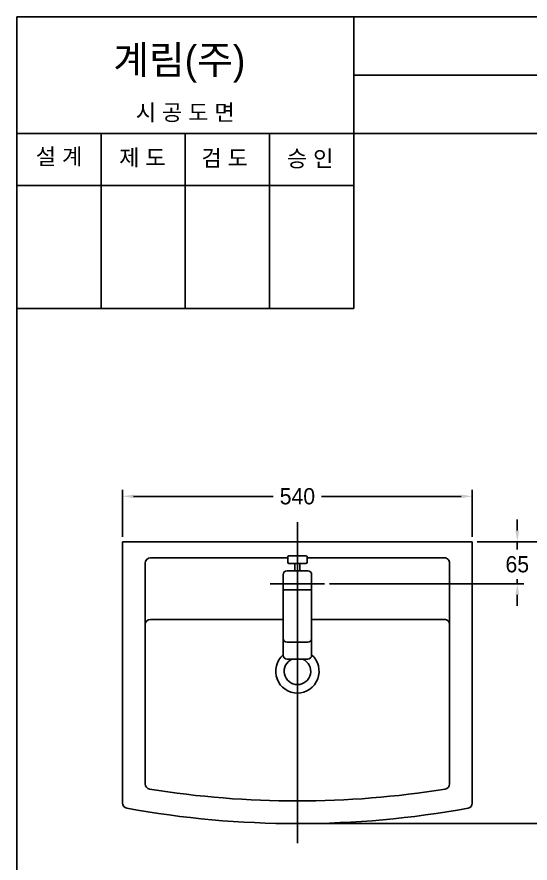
# Model space of a CAD drawing. Header units: millimetres. Extents: x 0 to 5811, y -67 to 2530.
# Drawn here: x 0 to 792, y 1225 to 2530 of the extents above; entities that cross this region are included whole.
import ezdxf
from ezdxf.enums import TextEntityAlignment as Align
from ezdxf.lldxf.tags import DXFTag

# ---------------------------------------------------------------- set-up
doc = ezdxf.new("R2010")
doc.units = ezdxf.units.MM
for name, color, linetype in [('TEXT', 7, 'Continuous'), ('내부선 및 부속', 4, 'Continuous'), ('도각라인', 255, 'Continuous'), ('외형선', 3, 'Continuous'), ('중심선', 1, 'DASHED'), ('치수선', 7, 'Continuous')]:
    doc.layers.add(name, color=color, linetype=linetype)
doc.styles.add('____', font='')
doc.styles.add('타이틀', font='H2GTRM.TTF', dxfattribs={"height": 25})
doc.styles.get('____').set_extended_font_data('굴림')
tags = doc.linetypes.add('DASHDOT', pattern=[70, 31, -13, 13, -13]).pattern_tags.tags
tags[10:11] = [DXFTag(74, 4), DXFTag(75, 0), DXFTag(340, '0'), DXFTag(46, 0.0), DXFTag(50, 0.0), DXFTag(44, 0.0), DXFTag(45, 0.0)]
tags[8:9] = [DXFTag(74, 4), DXFTag(75, 0), DXFTag(340, '0'), DXFTag(46, 0.0), DXFTag(50, 0.0), DXFTag(44, 0.0), DXFTag(45, 0.0)]
tags[6:7] = [DXFTag(74, 4), DXFTag(75, 0), DXFTag(340, '0'), DXFTag(46, 0.0), DXFTag(50, 0.0), DXFTag(44, 0.0), DXFTag(45, 0.0)]
tags[4:5] = [DXFTag(74, 4), DXFTag(75, 0), DXFTag(340, '0'), DXFTag(46, 0.0), DXFTag(50, 0.0), DXFTag(44, 0.0), DXFTag(45, 0.0)]
tags = doc.linetypes.add('DASHED', pattern=[25.72, 12.86, -12.86]).pattern_tags.tags
tags[6:7] = [DXFTag(74, 4), DXFTag(75, 0), DXFTag(340, '0'), DXFTag(46, 0.0), DXFTag(50, 0.0), DXFTag(44, 0.0), DXFTag(45, 0.0)]
tags[4:5] = [DXFTag(74, 4), DXFTag(75, 0), DXFTag(340, '0'), DXFTag(46, 0.0), DXFTag(50, 0.0), DXFTag(44, 0.0), DXFTag(45, 0.0)]
doc.dimstyles.new('MSADIM', dxfattribs={"dimtxt": 33, "dimasz": 17, "dimexe": 10, "dimexo": 7.5, "dimgap": 10, "dimtad": 0, "dimtih": 1, "dimtoh": 1, "dimdec": 0, "dimzin": 1, "dimdsep": 46, "dimtxsty": '____', "dimcen": 11.25, "dimadec": 0, "dimazin": 0, "dimtfac": 1, "dimtdec": 0, "dimtix": 1, "dimtmove": 0, "dimatfit": 3, "dimfxl": 1, "dimtolj": 1, "dimtzin": 1, "dimarcsym": 0})

# ---------------------------------------------------------------- blocks, each defined once
blk = doc.blocks.new('*D12')
at = {"layer": '치수선', "color": 0, "linetype": 'Continuous', "lineweight": -2, "transparency": 16777216}
for p, q in [((163.1, 1727.9), (163.1, 1800.3)), ((180.1, 1790.3), (395.7, 1790.3)), ((686.1, 1790.3), (470.4, 1790.3)), ((703.1, 1727.9), (703.1, 1800.3))]:
    blk.add_line(p, q, dxfattribs=at)
at = {"layer": '치수선', "color": 0, "linetype": 'Continuous', "transparency": 16777216}
for points in [[(180.1, 1793.2), (180.1, 1787.5), (163.1, 1790.3)], [(686.1, 1793.2), (686.1, 1787.5), (703.1, 1790.3)]]:
    blk.add_solid(points, dxfattribs=at)
at = {"layer": '치수선', "color": 0, "linetype": 'Continuous', "transparency": 16777216, "insert": (433.1, 1790.3), "char_height": 25, "attachment_point": 5, "style": '____'}
blk.add_mtext('\\A1;540', dxfattribs=at)
blk = doc.blocks.new('*D13')
at = {"layer": '치수선', "color": 0, "linetype": 'Continuous', "lineweight": -2, "transparency": 16777216}
for p, q in [((772.6, 1737.4), (772.6, 1754.4)), ((710.6, 1720.4), (782.6, 1720.4)), ((772.6, 1720.4), (772.6, 1708.2)), ((772.6, 1655.4), (772.6, 1662.6)), ((482.6, 1655.4), (782.6, 1655.4)), ((772.6, 1638.4), (772.6, 1621.4))]:
    blk.add_line(p, q, dxfattribs=at)
at = {"layer": '치수선', "color": 0, "linetype": 'Continuous', "transparency": 16777216}
for points in [[(769.8, 1737.4), (775.5, 1737.4), (772.6, 1720.4)], [(769.8, 1638.4), (775.5, 1638.4), (772.6, 1655.4)]]:
    blk.add_solid(points, dxfattribs=at)
at = {"layer": '치수선', "color": 0, "linetype": 'Continuous', "transparency": 16777216, "insert": (772.6, 1685.4), "char_height": 25, "attachment_point": 5, "style": '____'}
blk.add_mtext('\\A1;65', dxfattribs=at)
blk = doc.blocks.new('*D14')
at = {"layer": '치수선', "color": 0, "linetype": 'Continuous', "lineweight": -2, "transparency": 16777216}
for p, q in [((710.6, 1720.4), (852.6, 1720.4)), ((842.6, 1703.4), (842.6, 1525.7)), ((842.6, 1302.4), (842.6, 1480.1)), ((440.6, 1285.4), (852.6, 1285.4))]:
    blk.add_line(p, q, dxfattribs=at)
at = {"layer": '치수선', "color": 0, "linetype": 'Continuous', "transparency": 16777216}
for points in [[(839.8, 1703.4), (845.5, 1703.4), (842.6, 1720.4)], [(839.8, 1302.4), (845.5, 1302.4), (842.6, 1285.4)]]:
    blk.add_solid(points, dxfattribs=at)
at = {"layer": '치수선', "color": 0, "linetype": 'Continuous', "transparency": 16777216, "insert": (842.6, 1502.9), "char_height": 25, "attachment_point": 5, "style": '____'}
blk.add_mtext('\\A1;435', dxfattribs=at)

msp = doc.modelspace()

# ---------------------------------------------------------------- linework, layer by layer
at = {"layer": '내부선 및 부속', "linetype": 'Continuous'}
for p, q in [((446.1, 1698.8), (420.1, 1698.8)), ((198.1, 1687.4), (198.1, 1346.6)), ((206.1, 1695.4), (418.1, 1695.4)), ((446.1, 1686.8), (420.1, 1686.8)), ((429.1, 1675.4), (429.1, 1686.8)), ((437.1, 1675.4), (437.1, 1686.8)), ((448.1, 1695.4), (660.1, 1695.4)), ((668.1, 1687.4), (668.1, 1346.6)), ((449.1, 1675.4), (417.1, 1675.4)), ((411.1, 1571.4), (411.1, 1669.4)), ((455.1, 1571.4), (455.1, 1669.4)), ((455.1, 1646.2), (411.1, 1646.2)), ((206.1, 1600.4), (411.1, 1600.4)), ((455.1, 1600.4), (660.1, 1600.4)), ((411.1, 1545.2), (411.1, 1571.4)), ((455.1, 1545.2), (455.1, 1571.4)), ((449.1, 1565.4), (417.1, 1565.4)), ((449.1, 1539.2), (417.1, 1539.2))]:
    msp.add_line(p, q, dxfattribs=at)
at = {"layer": '내부선 및 부속', "linetype": 'Continuous', "flags": 128}
for points in [[(660.1, 1695.4, -0.414214), (668.1, 1687.4)], [(660.1, 1600.4, -0.414214), (668.1, 1592.4)], [(204.8, 1338.7, -0.368176), (198.1, 1346.6)]]:
    msp.add_lwpolyline(points, format="xyb", dxfattribs=at)
at = {"layer": '내부선 및 부속', "linetype": 'Continuous'}
for centre, radius, start, end in [((420.1, 1696.8), 2, 90, 180), ((446.1, 1696.8), 2, 0, 90), ((206.1, 1687.4), 8, 90, 180), ((420.1, 1688.8), 2, 180, 270), ((446.1, 1688.8), 2, 270, 0), ((417.1, 1669.4), 6, 90, 180), ((449.1, 1669.4), 6, 0, 90), ((206.1, 1592.4), 8, 90, 180), ((417.1, 1571.4), 6, 180, 270), ((449.1, 1571.4), 6, 270, 0), ((433.1, 1520.4), 33.5, 131.0498, 48.95), ((417.1, 1545.2), 6, 180, 270), ((449.1, 1545.2), 6, 270, 0), ((433.1, 1520.4), 20.5, 113.7896, 66.2104), ((660.1, 1346.6), 8, 279.15, 0), ((433.1, 2755.9), 1435.5, 260.85, 279.15)]:
    msp.add_arc(centre, radius, start, end, dxfattribs=at)
for points in [[(418.1, 1688.8), (418.1, 1692.8), (418.1, 1696.8)], [(448.1, 1688.8), (448.1, 1692.8), (448.1, 1696.8)]]:
    msp.add_open_spline(points, degree=2, dxfattribs=at)
at = {"layer": '도각라인', "color": 7}
for p, q in [((0, 0), (0, 2530)), ((0, 2530), (1800, 2530)), ((520, 2080), (520, 2530)), ((520, 2440), (1800, 2440)), ((0, 2350), (1800, 2350)), ((130, 2080), (130, 2350)), ((260, 2080), (260, 2350)), ((390, 2080), (390, 2350)), ((0, 2270), (520, 2270)), ((0, 2080), (520, 2080))]:
    msp.add_line(p, q, dxfattribs=at)
at = {"layer": '외형선', "linetype": 'Continuous'}
for p, q in [((163.1, 1720.4), (703.1, 1720.4)), ((163.1, 1720.4), (163.1, 1317.1)), ((703.1, 1720.4), (703.1, 1317.1))]:
    msp.add_line(p, q, dxfattribs=at)
at = {"layer": '외형선', "linetype": 'Continuous', "flags": 128}
msp.add_lwpolyline([(169.6, 1309.2, -0.36239), (163.1, 1317.1)], format="xyb", dxfattribs=at)
at = {"layer": '외형선', "linetype": 'Continuous'}
for centre, radius, start, end in [((433.1, 2755.9), 1470.5, 259.68, 280.32), ((695.1, 1317.1), 8, 280.32, 0)]:
    msp.add_arc(centre, radius, start, end, dxfattribs=at)
at = {"layer": '중심선', "linetype": 'DASHDOT'}
for p, q in [((433.1, 1750.4), (433.1, 1255.4)), ((391.1, 1655.4), (475.1, 1655.4))]:
    msp.add_line(p, q, dxfattribs=at)

# ---------------------------------------------------------------- texts
at = {"layer": 'TEXT', "style": '타이틀'}
msp.add_text('계림(주)', height=44, dxfattribs=at).set_placement((148.7, 2441.8))
for s, p in [('시 공 도 면', (259.9, 2382.7)), ('설 계', (65, 2314.6)), ('제 도', (193.8, 2312.9)), ('검 도', (320.8, 2312.3)), ('승 인', (452.7, 2311.4))]:
    msp.add_text(s, height=25, dxfattribs=at).set_placement(p, align=Align.MIDDLE_CENTER)

# ---------------------------------------------------------------- dimensions: what is measured, and where the dimension line sits
at = {"layer": '치수선', "linetype": 'Continuous'}
dim = msp.add_linear_dim(base=(703.1, 1790.3), p1=(163.1, 1720.4), p2=(703.1, 1720.4), dimstyle='MSADIM', override={"dimtxt": 25}, dxfattribs=at)
dim.commit()
dim.dimension.update_dxf_attribs({"geometry": '*D12', "text_midpoint": (433.1, 1790.3), "dimtype": 160})
for base, p1, picture, middle in [((772.6, 1720.4), (475.1, 1655.4), '*D13', (772.6, 1685.4)), ((842.6, 1720.4), (433.1, 1285.4), '*D14', (842.6, 1502.9))]:
    dim = msp.add_linear_dim(base=base, p1=p1, p2=(703.1, 1720.4), angle=90, dimstyle='MSADIM', override={"dimtxt": 25}, dxfattribs=at)
    dim.commit()
    dim.dimension.update_dxf_attribs({"geometry": picture, "text_midpoint": middle, "dimtype": 160})

doc.saveas('drawing.dxf')
